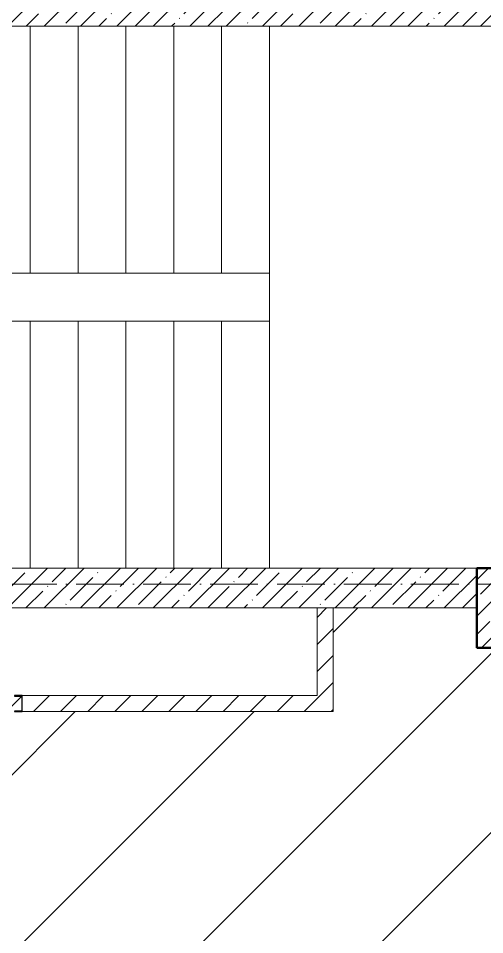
# Model space of a CAD drawing. Header units: millimetres. Extents: x -17017 to 628417, y -109036 to 199237.
# Drawn here: x 303946 to 306871, y -45082 to -39332 of the extents above; entities that cross this region are included whole.
import ezdxf

# ---------------------------------------------------------------- set-up
doc = ezdxf.new("R2010")
doc.units = ezdxf.units.MM
doc.linetypes.add('50_200_ШТРИХ_1Т_ш5_п1_п1_', pattern=[700, 500, -100, 0, -100])
for name, color, linetype, lineweight in [('A-GENM-____-MCUT', 7, 'Continuous', 25), ('A-GENM-____-OTLN-1', 7, 'Continuous', 25), ('A-WALL-____-MCUT-1', 7, 'Continuous', 9), ('A-WALL-____-PATT-1', 7, 'Continuous', 9), ('A-WALL-FNSH-MCUT-1', 7, 'Continuous', 9), ('S-COLS-____-MCUT', 7, 'Continuous', 50), ('S-COLS-____-OTLN', 7, 'Continuous', 9), ('S-GRID-____-OTLN-1', 7, '50_200_ШТРИХ_1Т_ш5_п1_п1_', 9), ('S-STRS-____-OTLN-1', 7, 'Continuous', 9), ('стяжа', 7, 'Continuous', 30)]:
    doc.layers.add(name, color=color, linetype=linetype, lineweight=lineweight)
pattern_1 = [(45, (283770.71, -86863.46), (-84.8528, 84.8528), [])]
pattern_2 = [(45, (283770.7, -86863.46), (-114.04925, 114.04925), []), (45, (283884.76, -86863.46), (-114.04925, 114.04925), [201.612, -40.322, 3.353, -36.97])]

# ---------------------------------------------------------------- blocks, each defined once
blk = doc.blocks.new('BSC_Колонна _Прямоугольная - 500х500-V152-АР1_План отверстий 3 этажа в осях 1-64_А-ГГ')
at = {"layer": 'S-COLS-____-OTLN'}
h = blk.add_hatch(dxfattribs=at)
h.set_pattern_fill('FP_175', color=256, style=0, pattern_type=2)
h.set_pattern_definition([(45, (-23300, -43831.04), (-114.04925, 114.04925), []), (45, (-23185.95, -43831.04), (-114.04925, 114.04925), [201.613, -40.323, 3.353, -36.97])])
h.paths.add_polyline_path([(-250, -250), (250, -250), (250, 250), (-250, 250)], flags=0)
at = {"layer": 'S-COLS-____-MCUT'}
for p, q in [((250, 250), (-250, 250)), ((-250, 250), (-250, -250)), ((250, -250), (250, 250)), ((-250, -250), (250, -250))]:
    blk.add_line(p, q, dxfattribs=at)
blk = doc.blocks.new('154_Фахверк_СКБ_Швеллер - Тип_100_3960-28318856-АР1_План отверстий 3 этажа в осях 1-64_А-ГГ')
at = {"layer": 'A-GENM-____-MCUT'}
for p, q in [((175, 50), (125, 50)), ((125, 50), (125, -50)), ((128, 47), (175, 47)), ((128, -47), (128, 47)), ((175, 47), (175, 50)), ((125, -50), (175, -50)), ((175, -47), (128, -47)), ((175, -50), (175, -47))]:
    blk.add_line(p, q, dxfattribs=at)
blk = doc.blocks.new('3эт')
at = {"layer": 'S-GRID-____-OTLN-1', "color": 251, "ltscale": 0.6, "true_color": 0x636466}
blk.add_line((279101.9, -42882.4), (310478.4, -42882.4), dxfattribs=at)

msp = doc.modelspace()

# ---------------------------------------------------------------- hatches: boundary and pattern name
h = msp.add_hatch()
h.set_pattern_fill('ANSI31', color=5, scale=250)
h.paths.add_polyline_path([(307070.7, -46332.4), (307064.7, -46332.4), (307064.7, -46257.4), (307066.5, -45932.4), (306970.7, -45932.4), (306970.7, -45532.4), (307070.7, -45532.4), (307070.7, -45157.4), (307064.7, -45157.4), (307064.7, -45082.4), (307070.7, -43282.4), (306820.7, -43282.4), (306820.7, -43032.4), (305920.7, -43032.4), (305920.7, -43682.4), (303970.7, -43682.4), (303920.7, -43682.4), (302470.7, -43682.4), (302070.7, -43682.4), (299570.7, -43682.4), (299570.7, -43032.4), (298670.7, -43032.4), (298670.7, -44482.4), (298326.7, -44482.4), (298326.7, -44532.4), (298320.7, -44562.4), (298320.7, -44532.4), (298251.7, -44532.4), (298189.7, -44532.4), (298120.7, -44532.4), (298120.7, -45357.4), (298120.7, -45426.4), (298189.7, -45426.4), (298251.7, -45427.4), (298251.7, -45426.4), (298320.7, -45426.4), (298320.7, -45357.4), (298326.7, -45357.4), (298326.7, -45482.4), (298570.7, -45482.4), (298570.7, -51957.4), (298576.7, -51957.4), (298576.7, -52032.4), (298570.7, -52332.4), (298570.7, -52732.4), (298570.7, -53732.4), (298576.7, -53732.4), (298576.7, -53807.4), (298573.5, -53982.4), (306320.7, -53982.4), (306320.7, -54132.4), (306620.7, -54132.4), (307070.7, -54132.4), (307070.7, -52332.4), (307064.7, -52332.4), (307064.7, -52257.4), (307070.7, -51207.4), (307064.7, -51207.4), (307064.7, -51132.4), (307070.7, -49332.4), (307064.7, -49332.4), (307064.7, -49257.4), (307068.8, -48832.4), (306970.7, -48832.4), (306970.7, -48632.4), (306620.7, -48632.4), (306620.7, -48132.4), (307070.7, -48132.4)])
h.paths.add_polyline_path([(301408, -49556.5), (303066.3, -49556.5), (303066.3, -48356.5), (301408, -48356.5)], flags=24)
at = {"layer": 'A-WALL-____-PATT-1'}
h = msp.add_hatch(dxfattribs=at)
h.set_pattern_fill('FP_38', color=256, style=0, pattern_type=2)
h.set_pattern_definition(pattern_2)
h.paths.add_polyline_path([(307070.7, -39382.4), (307320.7, -39382.4), (307320.7, -39132.4), (299370.7, -39132.4), (299370.7, -39382.4), (304966.6, -39382.4)], flags=0)
h = msp.add_hatch(dxfattribs=at)
h.set_pattern_fill('FP_38', color=256, style=0, pattern_type=2)
h.set_pattern_definition(pattern_2)
h.paths.add_polyline_path([(306820.7, -43032.4), (306820.7, -42782.4), (298370.7, -42782.4), (298370.7, -43032.4), (304966.6, -43032.4)], flags=0)
h = msp.add_hatch(dxfattribs=at)
h.set_pattern_fill('FP_4', color=256, style=0, pattern_type=2)
h.set_pattern_definition(pattern_1)
h.paths.add_polyline_path([(305920.7, -43582.4), (305920.7, -43032.4), (305820.7, -43032.4), (305820.7, -43582.4)], flags=0)
h = msp.add_hatch(dxfattribs=at)
h.set_pattern_fill('FP_4', color=256, style=0, pattern_type=2)
h.set_pattern_definition(pattern_1)
h.paths.add_polyline_path([(305920.7, -43682.4), (305920.7, -43582.4), (303970.7, -43582.4), (303970.7, -43682.4), (304966.6, -43682.4)], flags=0)
h.paths.add_polyline_path([(303920.7, -43682.4), (303920.7, -43679.4), (303967.7, -43679.4), (303967.7, -43585.4), (303920.7, -43585.4), (303920.7, -43582.4), (302470.7, -43582.4), (302470.7, -43682.4), (303199.1, -43682.4)], flags=0)
h.paths.add_polyline_path([(302070.7, -43682.4), (302070.7, -43582.4), (299670.7, -43582.4), (299670.7, -43682.4), (301431.7, -43682.4)], flags=0)

# ---------------------------------------------------------------- linework, layer by layer
at = {"layer": 'A-WALL-____-MCUT-1'}
for p, q in [((299370.7, -39382.4), (307070.7, -39382.4)), ((306820.7, -42782.4), (298370.7, -42782.4)), ((298320.7, -43032.4), (306820.7, -43032.4))]:
    msp.add_line(p, q, dxfattribs=at)
at = {"layer": 'A-WALL-FNSH-MCUT-1'}
for p, q in [((305820.7, -43032.4), (305820.7, -43582.4)), ((305920.7, -43682.4), (305920.7, -43032.4)), ((305820.7, -43582.4), (303970.7, -43582.4)), ((303970.7, -43682.4), (305920.7, -43682.4))]:
    msp.add_line(p, q, dxfattribs=at)
at = {"layer": 'S-STRS-____-OTLN-1'}
for p, q in [((304020.7, -40932.4), (304020.7, -39382.4)), ((304020.7, -40932.4), (304020.7, -39382.4)), ((304320.7, -40932.4), (304320.7, -39382.4)), ((304320.7, -40932.4), (304320.7, -39382.4)), ((304620.7, -40932.4), (304620.7, -39382.4)), ((304620.7, -40932.4), (304620.7, -39382.4)), ((304920.7, -40932.4), (304920.7, -39382.4)), ((304920.7, -40932.4), (304920.7, -39382.4)), ((305220.7, -40932.4), (305220.7, -39382.4)), ((305220.7, -40932.4), (305220.7, -39382.4)), ((305520.7, -40932.4), (305520.7, -39382.4)), ((305520.7, -40932.4), (305520.7, -39382.4)), ((304020.7, -40932.4), (303720.7, -40932.4)), ((304320.7, -40932.4), (304020.7, -40932.4)), ((304620.7, -40932.4), (304320.7, -40932.4)), ((304920.7, -40932.4), (304620.7, -40932.4)), ((305220.7, -40932.4), (304920.7, -40932.4)), ((305520.7, -40932.4), (305220.7, -40932.4)), ((305520.7, -40932.4), (305520.7, -41232.4)), ((303720.7, -41232.4), (304020.7, -41232.4)), ((304020.7, -41232.4), (304320.7, -41232.4)), ((304020.7, -41232.4), (304020.7, -42782.4)), ((304020.7, -41232.4), (304020.7, -42782.4)), ((304320.7, -41232.4), (304620.7, -41232.4)), ((304320.7, -41232.4), (304320.7, -42782.4)), ((304320.7, -41232.4), (304320.7, -42782.4)), ((304620.7, -41232.4), (304920.7, -41232.4)), ((304620.7, -41232.4), (304620.7, -42782.4)), ((304620.7, -41232.4), (304620.7, -42782.4)), ((304920.7, -41232.4), (305220.7, -41232.4)), ((304920.7, -41232.4), (304920.7, -42782.4)), ((304920.7, -41232.4), (304920.7, -42782.4)), ((305220.7, -41232.4), (305520.7, -41232.4)), ((305220.7, -41232.4), (305220.7, -42782.4)), ((305220.7, -41232.4), (305220.7, -42782.4)), ((305520.7, -41232.4), (305520.7, -42782.4)), ((305520.7, -41232.4), (305520.7, -42782.4))]:
    msp.add_line(p, q, dxfattribs=at)

# ---------------------------------------------------------------- block references
at = {"layer": 'A-GENM-____-OTLN-1', "rotation": 180}
msp.add_blockref('154_Фахверк_СКБ_Швеллер - Тип_100_3960-28318856-АР1_План отверстий 3 этажа в осях 1-64_А-ГГ', (304095.7, -43632.4), dxfattribs=at)
at = {"layer": 'S-COLS-____-OTLN'}
msp.add_blockref('BSC_Колонна _Прямоугольная - 500х500-V152-АР1_План отверстий 3 этажа в осях 1-64_А-ГГ', (307070.7, -43032.4), dxfattribs=at)
at = {"layer": 'стяжа'}
msp.add_blockref('3эт', (0, 0), dxfattribs=at)

doc.saveas('drawing.dxf')
